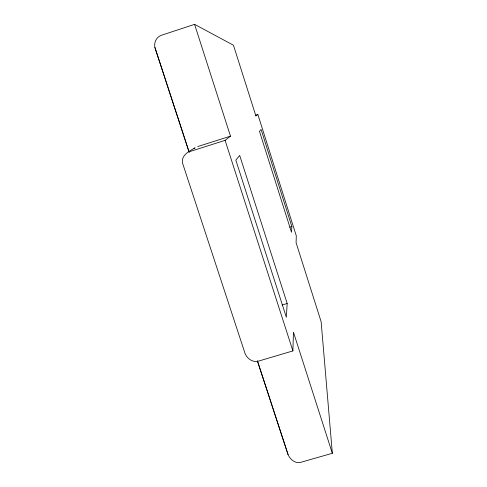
<?xml version="1.0" encoding="UTF-8"?>
<svg xmlns="http://www.w3.org/2000/svg" width="487" height="487" viewBox="0 0 487 487"><rect width="100%" height="100%" fill="white"/><g stroke="black" fill="none" stroke-linecap="round" stroke-linejoin="round"><path stroke-width="0.73" d="M194.003 148.73L195.074 147.811C189.48 151.067 180.933 155.128 182.54 163.096L245.107 353.635C247.262 358.682 252.747 362.736 258.384 361.141L292.9 350.914L293.442 332.183L332.335 453.287L300.595 462.364C295.098 463.758 290.136 459.411 288.073 454.639L257.41 360.891M287.178 303.492L286.344 317.262L235.83 160.12L239.689 155.438L287.178 303.492L282.089 305.026M291.853 226.522L291.5 232.287L259.486 131.368L261.075 129.439L291.853 226.522L289.71 227.185M189.857 151.554L225.097 140.353L230.485 136.147L194.581 24.35L161.471 35.259C156.491 36.878 153.819 42.418 154.878 47.403L189.193 152.321M332.335 453.287L321.128 321.694L296.096 242.745L296.291 235.811L257.854 114.475L255.9 115.991L233.462 45.23L194.581 24.35M255.705 115.163L257.854 114.475M197.728 146.563L230.485 136.147M154.878 47.403L189.126 152.108M257.489 361.117L288.073 454.639M225.097 140.353L292.9 350.914"/></g></svg>
